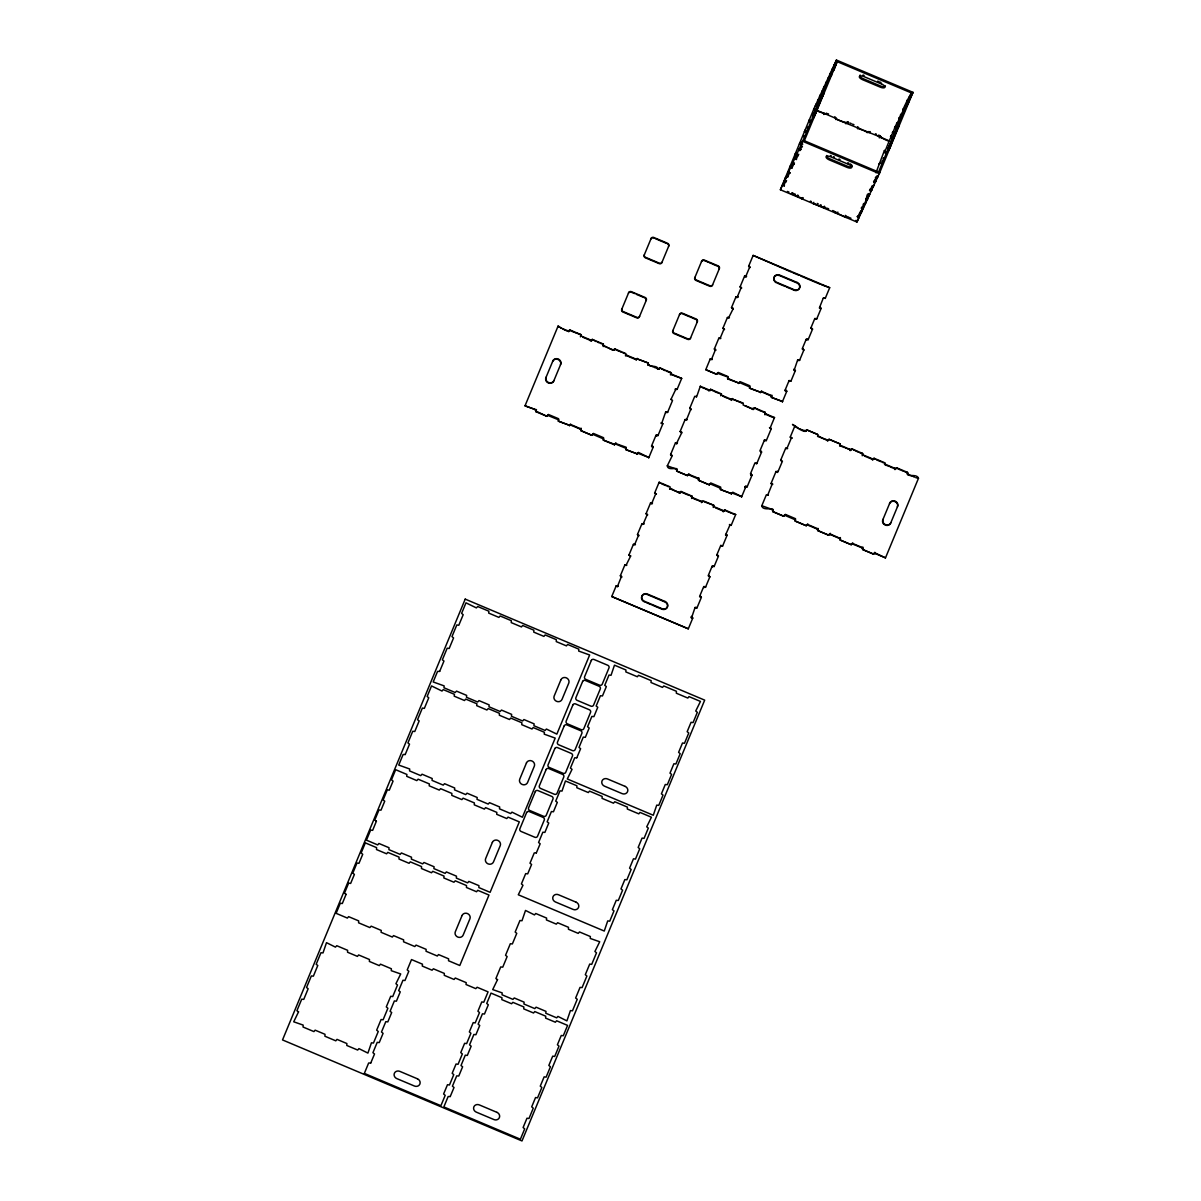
<?xml version="1.0" encoding="UTF-8"?>
<svg xmlns="http://www.w3.org/2000/svg" width="1201" height="1201" viewBox="0 0 1201 1201"><rect width="100%" height="100%" fill="white"/><g stroke="black" fill="none" stroke-linecap="round" stroke-linejoin="round"><path stroke-width="1.5" d="M626.261 448.453L616.188 444.28L615.948 442.929L614.462 444.82L603.307 440.106L603.563 437.704L593.399 433.426L591.973 435.332L580.819 430.619L581.149 428.247L579.993 428.997L569.95 424.764M616.203 444.22L615.332 443.379L614.462 444.82M559.065 327.212C554.141 322.213 568.899 334.899 569.754 329.9L580.924 334.599L580.428 336.865M580.473 335.695L591.793 340.468M612.735 350.107L602.947 345.167M625.436 354.655L636.755 359.429M648.375 363.062L636.995 358.814L648.375 363.062C646.153 367.956 658.673 364.338 657.773 369.338M698.967 479.199L689.224 475.086L688.924 473.734L687.497 475.626L676.643 471.047C680.201 465.448 667.816 471.858 667.291 465.838L672.32 455.554L670.713 454.308L671.524 456.02M696.625 396.84L700.303 386.242L710.106 390.37M691.191 616.894C692.992 615.182 689.659 618.05 692.797 618.005L688.308 628.814L611.744 596.522L616.248 585.713C618.35 587.319 618.74 583.836 617.734 586.688M720.96 394.949L731.979 399.603M713.364 506.387L724.308 511.01M744.965 486.99L745.386 487.741L745.446 486.15L747.262 486.6L745.236 486.6M752.321 408.986L743.119 404.977L743.284 403.101L732.205 398.972L741.738 402.996M752.532 408.4L753.853 408.835M798.365 428.156C781.326 416.342 807.027 437.014 806.562 429.793L817.716 434.492L817.611 436.413L828.585 440.362M835.746 119.53L835.701 118.148L836.076 119.139L879.477 136.689M823.331 298.238L825.417 298.043L823.27 298.133L819.352 307.996M818.061 529.431L808.018 525.197L807.718 523.846L806.291 525.738L795.137 521.039L795.512 518.697L785.349 514.388L783.818 516.265L772.648 511.551C776.296 505.891 762.485 511.911 761.809 505.711L766.388 494.722C768.52 496.824 768.475 492.545 768.235 495.352M839.754 445.061L851.074 449.85M863.069 548.287L852.995 544.173L852.68 542.807L851.269 544.714L840.1 540L840.37 537.598L839.274 538.378L829.26 534.085M862.243 454.548L873.562 459.322M884.717 464.036L894.76 468.27L894.955 469.591L896.486 467.729L907.656 472.443C904.953 478.118 916.933 472.939 918.48 478.283L885.482 557.88L874.193 553.121M558.33 421.146L569.709 425.394L558.33 421.146L558.6 418.744L548.362 414.45L547.01 416.357L535.841 411.658L535.961 409.736L525.017 405.818L558.03 326.222M558.81 419.93L547.461 415.276M677.124 469.846L675.818 469.426M708.83 389.83L708.695 390.91M727.851 378.45L738.78 383.059L727.641 378.916L728.016 376.574L718.243 372.43L716.697 374.307L705.768 369.683L710.256 358.874C713.244 360.465 711.893 356.967 712.013 359.669M720.39 489.498L731.454 493.626L720.39 489.498L720.66 487.096L710.722 482.937L709.371 484.859L698.517 480.28L698.892 477.938L697.691 478.659M723.032 510.47L723.272 511.806L724.743 509.93L735.688 514.538L731.184 525.347C727.986 525.302 729.863 523.411 731.184 525.347M749.499 388.133L760.653 392.292L749.499 388.133L749.889 385.791L740.116 381.663L738.57 383.524M773.129 510.35L771.883 509.825M785.754 515.244L784.283 515.124M879.417 136.734L889.22 140.862L884.777 151.957M801.067 149.585L800.166 149.494M824.096 208.178L823.105 207.157L824.502 206.242M869.794 132.665L870.245 131.585M867.647 194.082L865.921 199.546L867.107 200.027C868.098 196.949 867.707 200.387 866.146 198.946M581.284 429.478L580.053 428.892M603.743 439.026L592.453 434.192M660.25 483.267L659.139 482.247L670.068 486.855L669.948 488.762L679.796 492.905L681.012 491.464L691.941 496.088L691.611 498.46L692.767 497.709L702.435 501.778M730.673 399.122L731.409 400.398L732.43 398.522M720.84 488.417L709.851 483.718M749.949 387.052L739.05 382.383M764.707 413.414L774.51 417.543L770.396 427.391M785.559 515.649L795.587 519.943M830.522 534.625L830.266 533.349L828.78 535.226L817.611 530.512L818.256 528.485L816.845 528.8M875.499 553.601L874.823 552.295L873.743 554.201L862.588 549.488L862.858 547.086L861.763 547.866M888.995 149.66L897.447 129.183M568.028 330.44L568.734 331.776L569.754 329.9M571.226 425.304L570.52 423.968L569.499 425.845M613.005 349.416L614.281 349.956M635.479 358.889L636.185 360.225L637.206 358.348M657.968 368.377L659.244 368.917M670.413 373.631L681.688 378.39L677.109 389.379C673.626 390.235 675.442 387.698 677.109 389.379M643.826 524.267C644.457 521.654 642.985 525.543 642.055 524.221M689.224 475.086L687.948 474.545M689.434 474.62L697.961 478.088M771.823 396.285L760.954 391.571M762.17 392.202L761.599 390.835L760.443 392.757M731.244 494.076L732.79 492.215L741.708 496.674L731.754 492.89M857.544 127.501L857.724 128.822L858.82 128.042M847.726 216.75L849.137 217.471M804.835 430.333L806.111 430.874M808.018 525.197L806.742 524.657M808.228 524.732L816.995 528.44M840.55 538.919L839.274 538.378M872.286 458.797L872.587 460.148L874.013 458.242L885.167 462.955L884.506 464.502M852.995 544.173L851.719 543.633M853.205 543.708L861.973 547.401M894.76 468.27L896.036 468.81M907.205 473.524L908.481 474.065M616.398 443.815L626.111 447.222L625.781 449.594L637.161 453.843L625.781 449.594M636.95 454.308L638.362 452.402L648.885 457.521L637.461 453.107M727.641 378.916L727.746 377.009L717.177 373.166M679.286 492.02L679.105 493.026M792.044 192.776C789.312 194.577 795.197 194.247 792.555 192.761M816.125 110.027L826.063 114.17M691.491 497.169L692.767 497.709M845.399 122.442L845.864 123.763L847.14 121.841L848.522 122.427M827.309 439.821L827.564 441.157L829.035 439.281L840.205 443.98L839.619 446.141M800.542 144.495L799.371 144L800.421 143.114M813.678 117.773L815.824 112.429M799.836 142.874L800.812 143.775M810.45 120.55C809.294 118.554 808.378 120.851 810.165 121.271L809.684 122.427M791.189 167.014L790.018 166.519L790.798 166.338M795.512 153.323L794.822 154.899L796.008 155.394M867.167 197.354L866.476 198.255M790.198 166.143L789.748 167.194L791.729 168.23L794.446 162.886M787.03 177.132C785.994 174.971 784.298 178.949 786.37 178.619M901.2 114.951L902.612 114.936L903.392 113.224M818.436 99.773L817.551 101.079L817.926 100.238M819.502 96.816L820.193 95.224M796.473 157.856L796.458 159.538L794.612 158.952L795.227 157.466L794.837 158.352M825.657 87.027L824.246 86.442L823.421 88.394L824.877 88.243M832.969 69.103L832.368 68.847C830.476 70.604 832.878 72.33 833.224 70.138M831.933 69.928L833.854 70.454L837.172 61.626L804.145 141.253M904.368 111.123L902.867 111.393L903.257 108.856M906.47 106.634C903.557 104.367 905.464 108.51 906.89 105.538L905.494 105.538M869.464 190.313L871.175 191.229C872.196 188.077 871.746 191.665 870.215 190.148M873.923 185.164L873.187 186.861L871.791 186.846M793.306 161.67L792.57 163.366L794.296 164.312M784.313 185.9L782.421 185.344L782.962 184.008L783.607 184.564M785.154 179.324L784.448 180.961L785.979 182.057L785.904 180.781M821.754 91.952L823.376 91.351L822.205 90.856L822.054 92.057M789.207 170.527L788.517 172.163L790.228 173.109L789.462 173.139M827.444 82.554L826.273 82.058L825.688 83.485L827.234 83.139M790.543 167.75L791.144 166.729M831.753 73.862L830.341 73.261L829.741 74.687L831.287 74.342L832.878 70.919M834.41 64.449L833.809 65.89L835.356 65.545M891.998 137.905C888.965 138.07 893.019 133.176 890.572 136.344M897.732 122.712L896.426 123.883L897.357 123.238M900.465 119.545C899.159 123.283 898.363 115.957 899.759 118.298M857.259 216.705L858.985 217.621L859.27 216.495M865.741 202.864L865.065 204.455M909.562 96.846C908.632 98.767 910.508 97.071 909.938 96.305M871.656 190.028L869.914 189.218M874.733 180.36L873.577 181.606L875.244 182.432L875.844 180.961L875.454 181.846M908.256 102.716L908.932 101.124L907.34 100.389M535.841 411.658L536.472 409.556L535.045 409.976M603.142 346.488L603.397 344.087L592.243 339.388L591.342 341.204L590.276 340.754M614.176 350.137L614.717 348.86L625.886 353.574L625.511 355.916L626.712 355.196M648.165 363.528L647.879 365.314L649.201 364.684M659.079 369.247L659.694 367.836L670.849 372.55L670.473 374.892L671.689 374.172M651.527 445.991L656.076 435.092L658.073 435.378L656.091 435.347L656.407 436.053M661.976 422.542L665.699 411.868L667.696 412.138L665.789 412.093L666.03 412.829M667.486 412.604L672.515 400.534L670.969 399.363L675.653 389.589M648.675 457.971L653.254 446.982L652.353 445.781M657.863 435.828L662.877 423.758L661.196 422.707M620.332 575.819C622.478 576.165 622.418 578.612 620.332 575.819L624.82 565.025C628.378 564.56 626.412 566.196 624.82 565.025M628.904 555.132L630.69 556.018L628.904 555.132L633.407 544.323C637.13 543.963 634.894 545.674 633.407 544.323M637.476 534.445C639.713 535.136 639.472 537.012 637.476 534.445L641.98 523.636M646.048 513.743C648.435 513.983 647.985 516.64 646.048 513.743L650.552 502.934C653.299 504.66 652.398 500.862 652.173 503.85M654.635 493.056L656.392 494.001L654.635 493.056L659.139 482.247M670.503 454.774L675.487 442.764C678.13 444.235 677.604 441.142 676.854 443.77M681.643 432.991L680.126 431.534L685.125 419.539C688.383 419.134 687.047 420.71 685.125 419.539M689.749 408.31C692.046 408.49 691.746 411.267 689.749 408.31L694.748 396.315L696.31 396.855L696.205 396.09M714.34 348.996C716.682 349.191 716.246 351.893 714.34 348.996L718.844 338.187C722.401 337.706 720.42 339.388 718.844 338.187M722.912 328.293C725.044 328.639 725.089 331.086 722.912 328.293L727.416 317.484C731.004 317.109 728.992 318.805 727.416 317.484M731.499 307.606L733.256 308.552L731.499 307.606L735.988 296.797C738.6 299.019 737.654 294.77 737.879 297.202M740.071 286.904C742.323 287.099 742.068 289.831 740.071 286.904L744.575 276.095C747.277 278.092 746.256 274.023 746.361 276.846M748.643 266.217C750.925 266.562 750.625 269.039 748.643 266.217L753.147 255.408L829.696 287.7L825.192 298.509M780.38 189.743L803.199 140.262L879.748 172.554L856.944 222.035L780.38 189.743L814.083 108.435L815.419 109.006M816.62 106.108L815.284 105.988L816.125 104.022L817.265 104.697M617.809 585.563L621.232 577.035M626.276 564.8L630.345 556.679M634.849 544.113L638.377 535.646M643.436 523.411L647.084 514.989M652.008 502.724L655.536 494.257M676.944 442.553L681.943 432.315L680.126 431.534M686.687 419.374L690.65 409.526M711.773 358.694L715.241 350.197M720.285 337.961L723.813 329.509M728.872 317.274L733.226 308.612L732.46 308.837M737.444 296.587L740.972 288.12M746.016 275.885L749.544 267.433M792.84 163.081L793.321 161.91M795.257 157.241L795.647 156.58M801.292 142.649L801.773 141.478M803.709 136.809L804.19 135.638M807.297 128.222L807.778 127.051M813.167 113.975L813.843 112.369M783.713 185.554L785.619 181.456M784.283 184.248L784.358 185.81M787.781 176.757L788.006 176.592M802.793 144.18L801.472 143.94L800.707 145.756L802.418 146.717L801.668 146.747M836.436 60.05L802.748 141.343L879.297 173.635L913 92.342L836.436 60.05L813.632 109.531L814.969 110.087M821.544 95.645L822.49 93.258L812.461 117.338L814.803 111.903M825.207 87.523L825.657 86.442M795.918 159.163L798.755 154.298M798.155 154.509L798.08 155.665L796.638 154.569L797.344 152.872M831.182 74.567L831.287 74.342M800.542 149.059L800.196 150.2M816.245 111.408L821.904 97.776M801.998 145.982L799.866 150.635L798.68 150.14L799.265 148.729L798.935 149.494M822.715 96.14L823.661 93.753L822.069 97.386M709.896 390.835L710.557 389.289L721.411 393.868L720.72 395.775M824.937 113.419L823.856 114.515L823.541 113.164M826.498 113.134L826.063 114.215L834.44 117.758L834.89 116.677M680.336 493.01L681.012 491.464M801.292 197.895L802.223 198.946L802.899 197.595M835.581 118.464L836.947 118.809M802.253 198.961L802.703 197.88M813.783 202.323L813.227 203.6L814.698 203.6M847.921 123.448L848.086 121.962M713.244 507.468L713.814 505.306L702.885 500.697L701.459 502.603L701.159 501.237M824.126 208.193L824.577 207.112L825.913 207.668M857.889 126.69L857.334 127.967L862.934 130.324M765.983 413.94L764.827 414.69L765.157 412.318L754.303 407.74L753.507 409.481L752.442 409.361M835.521 211.721L835.1 212.817L838.028 212.232M863.984 130.774L868.308 132.59L868.848 131.479M845.384 215.339L845.999 217.426L835.326 212.367M878.246 136.148L878.637 135.128L879.868 135.653M771.372 397.366L782.527 401.524L771.372 397.366L772.003 395.264L770.577 395.684M845.999 217.426L846.555 216.105M879.763 135.923L879.282 137.8L880.693 137.274M691.896 616.804L695.094 607.376L697.09 607.661L695.049 607.661L695.424 608.337M699.643 596.312L703.531 587.049L705.663 586.959L703.966 586.448L703.996 587.649M709.055 575.414L709.746 577.08L708.17 575.729L712.238 565.986L714.25 566.271L712.328 566.211L712.583 566.947M717.628 554.712L716.802 554.937L718.318 556.393L716.712 555.147L720.69 545.659L721.155 546.26M725.494 535.061L729.728 525.558M741.497 497.139L745.596 487.276M747.052 487.066L752.051 475.056L750.445 473.825L754.828 463.196L756.885 463.376L754.979 463.316M760.773 450.615L761.464 452.297L759.888 450.945L764.376 440.227L764.857 440.827M785.904 389.965L785.094 390.175L789.102 380.537L791.099 380.822L789.072 380.837L789.447 381.498M794.492 369.262L797.674 359.85L799.686 360.135L797.764 360.075L798.019 360.81M803.064 348.575L803.754 350.242L802.178 348.89L806.261 339.162L808.258 339.433L806.351 339.388L806.592 340.108M811.636 327.873L810.855 328.038L814.833 318.46L816.83 318.745L814.803 318.745L815.164 319.421M857.919 216.856L860.156 211.946M875.964 172.779L884.251 150.981L885.722 151.806M857.304 216.57L858.475 215.549M862.543 206.752L861.432 207.743M864.104 203.359L863.249 204.17L865.065 204.44M894.685 131.96L893.514 131.449L892.313 132.56L894.475 132.545M866.041 199.261L866.161 199.036M869.134 195.658L869.584 194.562C867.783 194.427 865.936 195.343 869.134 195.643M901.801 113.9L900.45 114.906L901.35 114.996M696.88 608.126L701.384 597.317L700.468 596.101M705.452 587.424L709.956 576.615M714.025 566.737L718.528 555.928M722.612 546.035L720.735 545.464L722.612 546.035L727.115 535.226L726.2 534.025M756.675 463.841L761.674 451.831M766.298 440.602L764.421 440.076L766.298 440.602L771.297 428.607L769.541 427.661L771.297 428.607M782.316 401.975L786.82 391.166L785.199 390.13L785.154 390.941M790.889 381.287L795.392 370.478L793.786 369.247L794.146 370.509M799.461 360.585L803.964 349.791M808.048 339.898L812.552 329.089L810.78 328.143L812.552 329.089M816.62 319.211L821.124 308.402L820.223 307.186M856.944 222.035L859.03 217.006M859.571 215.685L862.573 208.479M863.774 205.596L863.039 208.839L861.853 208.343M863.894 205.311L864.855 202.999M865.336 201.843L865.816 200.672M867.768 195.898L868.368 194.457M870.665 189.157L869.989 190.749L872.346 185.539M881.834 162.03L882.435 160.589M883.035 159.132L883.621 157.691M885.422 153.368L886.023 151.927M860.697 210.745L861.793 211.376L860.997 213.253L859.601 213.238M905.719 105.042L905.284 106.138M909.773 96.26L909.352 97.341M863.489 207.743L863.264 208.238M896.922 127.441L897.868 125.054L887.839 149.134L890.181 143.7M902.386 115.431L902.536 114.215M876.76 175.977L878.051 176.187L877.255 178.063L875.424 177.448L876.31 176.967L873.682 182.627M898.093 127.937L899.039 125.55L897.778 128.387M770.997 483.568C773.219 482.892 773.459 485.865 770.997 483.568L776.026 471.483L777.918 471.888L782.406 461.229L780.83 459.878L781.581 461.574M780.62 460.328L785.649 448.258C789.192 447.943 787.24 449.399 785.649 448.258M790.243 437.104L791.999 438.05L790.243 437.104L794.822 426.115M767.949 494.557L771.898 484.769M787.105 448.048L791.219 438.335M862.243 455.764L862.693 453.468L851.524 448.754L850.728 450.495L849.677 450.375M786.715 175.947L787.075 175.121L786.49 176.547L787.676 177.027L789.718 172.479M815.989 112.399L813.723 117.668M869.584 194.577L868.623 193.571M891.352 144.195L889.01 149.63M782.827 184.308L783.818 185.239M885.722 152.662L884.401 152.512M859.376 216.6L858.024 216.645M867.527 198.946L866.522 198.525M804.46 131.675L805.18 129.993L806.336 130.534M861.748 210.415L862.468 208.749L861.267 208.283M525.017 405.818L535.241 409.571M580.924 334.599L575.129 332.707M547.01 416.357L536.066 411.192M592.243 339.388L596.206 341.609M603.397 344.087L600.395 343.366M603.773 346.458L604.223 345.708M614.717 348.86L615.903 349.911M580.819 430.619L591.973 435.332M603.307 440.106L614.672 444.355M659.694 367.836L665.054 370.644M670.849 372.55L666.45 371.244M671.599 399.317L670.864 399.438M681.688 378.39L673.971 375.688M662.877 423.758L661.135 423.413M653.254 446.982L651.558 446.712M818.061 102.881L818.557 101.8M824.351 89.369L824.742 88.514M825.402 87.103L825.988 85.826M828.014 81.428L828.81 79.716M829.861 77.449L829.275 79.311M830.251 76.489L831.602 75.303L829.891 74.327M753.147 255.408L791.204 272.011M744.575 276.095L745.236 276.936M735.988 296.797L736.813 297.698M710.256 358.874L710.932 359.715M705.768 369.683L716.697 374.307M824.787 113.675L818.076 111.393M700.303 386.242L701.189 387.157M675.487 442.764L676.583 443.77M667.291 465.838L676.028 468.96M650.552 502.934L651.377 503.835M616.248 585.713L617.209 586.673M611.744 596.522L688.308 628.814M710.557 389.289L713.094 390.91M835.911 117.653L834.5 117.698M676.643 471.047L687.497 475.626M674.812 490.684L670.894 488.477M721.411 393.868L719.864 393.763M846.69 122.922L840.895 121.031M722.236 395.489L724.203 396.87M813.197 203.585L824.306 207.713M698.517 480.28L709.371 484.859M691.941 496.088L690.335 495.953M867.287 131.615L867.167 132.68M754.303 407.74L758.206 409.946M879.462 136.749L886.023 140.067M713.814 505.306L703.996 501.718M890.812 137.409L889.01 141.328L886.938 140.457M891.262 136.419L895.345 126.435M898.948 119.815L894.58 127.696L895.406 128.252M903.017 111.017L898.678 118.764L900.345 119.83M765.157 412.318L762.26 411.658M899.834 120.926L900.54 119.289M903.647 112.669L904.413 111.032M904.863 109.922L905.374 108.841M906.124 107.189L908.481 102.22L906.785 101.214L911.364 92.927L878.351 172.554M908.677 101.695L913 92.342M861.687 208.599L863.879 203.96M724.743 509.93L725.869 510.95M829.696 287.7L821.514 284.802M821.124 308.402L819.728 308.357M795.392 370.478L794.446 370.629M774.51 417.543L773.264 417.573M786.82 391.166L786.009 391.391M751.15 473.855L750.655 475.026M752.051 475.056L751.241 475.281M735.688 514.538L732.685 513.818M727.115 535.226L726.02 535.316M701.384 597.317L699.567 596.792M692.797 618.005L691.191 617.824M776.026 471.483L777.377 472.488L777.467 471.272M761.809 505.711L772.063 509.404M806.562 429.793L817.716 434.492M772.648 511.551L783.818 516.265M818.542 436.128L823.811 438.89M829.035 439.281L840.205 443.98M795.137 521.039L806.291 525.738M849.798 449.309L847.396 448.844M851.524 448.754L858.295 452.161M817.611 530.512L828.78 535.226M862.693 453.468L859.676 452.747M874.013 458.242L875.184 459.292M840.1 540L851.269 544.714M885.422 465.372L885.993 464.577M896.486 467.729L897.672 468.78M862.588 549.488L873.743 554.201M907.656 472.443L904.653 471.723M918.48 478.283L915.778 477.683M885.482 557.88L875.679 553.196M603.998 346.233L605.109 346.639M770.772 395.279L762.38 391.751M670.623 489.047L669.573 489.107M902.747 109.967L907.401 100.028M791.564 193.856L802.433 198.495M839.514 538.108L830.717 534.22M785.964 180.901L786.595 180.766M879.988 163.501C878.276 165.393 878.877 162.345 880.933 163.351M901.651 113.84L901.426 114.35M897.582 122.637L897.357 123.148M791.729 168.245L791.954 167.735M835.986 61.131L912.55 93.423M877.721 81.128L878.817 81.593M879.928 82.058L881.024 82.524M834.395 64.464L835.581 64.959M833.959 65.53L835.13 66.025M829.501 78.125L828.315 77.645L828.15 78.861M903.828 110.777L902.717 110.132M820.178 95.239L821.364 95.72M819.728 96.335L820.613 96.696M893.079 132.53L894.099 132.966M891.773 137.229L890.511 136.494M827.519 113.57L828.555 113.99M849.888 122.997L851.254 123.583M852.5 124.093L853.971 124.724M875.424 133.776L876.49 134.212M879.702 136.118L881.039 136.689M815.899 110.492L817.671 111.228M837.833 119.74L839.994 120.655M804.475 131.63L805.631 132.17M833.434 156.685L834.53 157.151M838.944 159.012L840.054 159.478M847.786 162.751L848.882 163.216M860.577 211.781L861.447 212.157M794.281 193.781L795.302 194.217M797.389 195.087L798.44 195.538M817.175 203.434L818.211 203.87M820.313 204.755L821.364 205.206M787.406 191.424L788.982 192.1M810.36 201.107L811.381 201.543M827.264 208.238L828.615 208.809M832.728 210.55L834.275 211.196M849.888 217.786L850.969 218.237M855.983 220.368L857.394 220.954M792.81 272.687L799.19 275.374M800.782 276.05L819.923 284.127M777.497 283.211L785.214 286.469M786.325 286.934L790.738 288.795M791.849 289.261L794.056 290.192M654.485 238.308L653.629 237.948A2.132 1.952 24.8 0 0 650.912 238.924M655.341 238.669L657.923 239.75M658.779 240.11L660.49 240.846M661.346 241.206L663.072 241.926M663.928 242.287L666.51 243.383M705.933 261.278L704.206 260.557A2.132 1.952 24.8 0 0 701.504 261.533M706.788 261.638L708.5 262.373M709.356 262.734L711.082 263.454M711.938 263.815L714.52 264.896M715.376 265.271L717.087 265.991M634.593 293.584L631.156 292.143A2.132 1.952 24.8 0 0 628.453 293.119M636.32 294.32L637.176 294.68M638.031 295.041L643.181 297.217M644.036 297.578L644.907 297.938A2.132 1.952 24.8 0 1 646.108 300.565M683.054 314.031L682.198 313.671A2.132 1.952 24.8 0 0 679.481 314.647M683.909 314.392L685.636 315.112M686.492 315.488L689.059 316.569M689.929 316.929L691.641 317.649M692.497 318.025L694.223 318.745M695.079 319.106L695.934 319.466A2.132 1.952 24.8 0 1 696.76 320.051M569.544 330.35L573.733 332.122M597.603 342.195L598.999 342.78M617.299 350.497L618.695 351.097M620.091 351.683L621.487 352.268M622.884 352.854L624.28 353.439M714.46 391.496L718.528 393.207M759.557 410.517L760.924 411.087M876.58 459.878L880.768 461.649M882.165 462.235L883.561 462.82M899.069 469.366L900.465 469.951M901.861 470.552L903.257 471.137M560.312 327.738L561.558 328.263M562.819 328.789L567.818 330.906M582.635 337.151L584.827 338.081M585.923 338.532L590.307 340.393M606.205 347.104L607.301 347.554M608.397 348.02L612.78 349.866M626.502 355.661L627.598 356.127M628.693 356.577L635.269 359.354M648.99 365.149L650.086 365.599M651.182 366.065L653.374 366.996M654.47 367.461L655.566 367.911M656.662 368.377L657.758 368.842M671.464 374.622L672.725 375.162M702.27 387.623L704.417 388.524M705.482 388.974L708.62 390.295M725.284 397.321L727.401 398.222M728.437 398.657L730.493 399.528M744.995 405.638L750.31 407.89M751.346 408.325L752.366 408.745M765.773 414.405L766.869 414.87M767.964 415.336L772.228 417.137M799.611 428.682L800.872 429.207M802.118 429.748L804.61 430.799M824.907 439.356L827.099 440.287M840.82 446.066L844.108 447.448M845.204 447.913L846.3 448.378M864.39 456.02L866.582 456.935M867.677 457.401L872.076 459.247M885.783 465.042L889.07 466.423M890.166 466.889L892.358 467.805M893.454 468.27L894.55 468.735M908.271 474.515L912.024 476.106M913.27 476.632L914.516 477.157M571.436 424.839L580.203 428.547M661.601 483.838L665.684 485.564M667.065 486.135L668.462 486.72M680.787 491.93L688.939 495.367M727.221 511.521L728.572 512.091M729.938 512.662L731.304 513.247M675.863 491.119L679.06 492.47M692.557 498.16L697.736 500.352M698.787 500.802L699.868 501.252M715.451 507.828L720.66 510.02M721.726 510.47L722.807 510.935M645.297 602.181L644.186 601.716A4.264 3.918 24.8 0 1 641.754 596.447A4.264 3.918 24.8 0 1 647.189 594.495L664.844 601.941A4.264 3.918 24.8 0 1 667.276 607.211A4.264 3.918 24.8 0 1 661.856 609.162L655.221 606.37M646.393 602.647L650.807 604.508M651.918 604.974L654.125 605.904M885.407 85.887A4.264 1.696 22.5 0 1 880.708 86.067L863.039 78.62A4.264 1.696 22.5 0 1 860.171 75.062M862.964 75.047A4.264 1.696 22.5 0 1 864.104 75.408M852.094 166.399A4.264 1.696 22.5 0 1 847.471 166.278L829.801 158.832A4.264 1.696 22.5 0 1 826.663 155.499M850.278 163.921A4.264 1.696 22.5 0 1 850.924 164.372M851.674 165.062A4.264 1.696 22.5 0 1 852.079 165.723M830.492 155.484A4.264 1.696 22.5 0 1 831.212 155.755M621.923 308.912A2.132 1.952 24.8 0 0 623.139 311.554L636.875 317.349A2.132 1.952 24.8 0 0 639.593 316.373M667.366 243.743A2.132 1.952 24.8 0 1 668.582 246.37M662.051 262.178A2.132 1.952 24.8 0 1 659.334 263.154L645.598 257.359A2.132 1.952 24.8 0 1 644.382 254.717M717.943 266.352A2.132 1.952 24.8 0 1 719.159 268.994M694.974 277.326A2.132 1.952 24.8 0 0 696.19 279.968L709.926 285.763A2.132 1.952 24.8 0 0 712.643 284.787M697.18 320.772A2.132 1.952 24.8 0 1 697.15 322.108M672.965 330.455A2.132 1.952 24.8 0 0 674.166 333.082L687.918 338.877A2.132 1.952 24.8 0 0 690.62 337.901M776.386 282.745A4.264 3.918 24.8 0 1 775.366 282.145M774.75 281.574A4.264 3.918 24.8 0 1 779.389 275.509L797.044 282.971A4.264 3.918 24.8 0 1 798.019 289.951M796.863 290.432A4.264 3.918 24.8 0 1 794.416 290.327M553.961 380.537A4.264 3.918 24.8 0 1 548.542 382.503A4.264 3.918 24.8 0 1 546.11 377.234M548.332 382.954A4.264 3.918 24.8 0 0 553.751 381.002L560.702 364.278A4.264 3.918 24.8 0 0 558.27 359.009A4.264 3.918 24.8 0 0 552.85 360.961L545.9 377.684A4.264 3.918 24.8 0 0 547.641 382.594M552.64 361.426A4.264 3.918 24.8 0 1 558.06 359.474A4.264 3.918 24.8 0 1 560.492 364.744M889.536 503.549A4.264 3.918 24.8 0 1 894.97 501.598A4.264 3.918 24.8 0 1 897.387 506.867M884.537 524.717A4.264 3.918 24.8 0 0 890.662 523.126L897.612 506.402A4.264 3.918 24.8 0 0 895.18 501.132A4.264 3.918 24.8 0 0 889.761 503.099L882.81 519.808A4.264 3.918 24.8 0 0 882.9 522.855M883.891 524.221A4.264 3.918 24.8 0 1 883.32 523.591M890.872 522.66A4.264 3.918 24.8 0 1 885.437 524.627A4.264 3.918 24.8 0 1 883.02 519.357M884.401 150.756L885.332 150.26L884.431 150.635M298.539 1011.858L293.72 1021.796L303.147 1025.084L303.057 1027.02L313.926 1031.599L315.127 1030.158L324.991 1034.301L324.931 1036.238L335.8 1040.832L337.001 1039.375L346.864 1043.534L346.804 1045.47L357.673 1050.049L358.934 1048.623L367.911 1053.097L371.439 1042.798L373.466 1043.038L378.255 1031.494L376.679 1030.143L381.092 1019.529L383.104 1019.799L387.878 1008.255L386.302 1006.903L390.715 996.29L392.727 996.575L397.501 985.03L395.925 983.709L400.714 973.966L391.301 970.693L391.361 968.757L380.507 964.178L379.291 965.619L369.383 961.446L369.488 959.524L358.634 954.945L357.433 956.386L347.554 952.243L347.614 950.306L336.76 945.712L335.424 947.124L326.507 942.665L323.009 952.918L320.952 952.738L316.178 964.283L317.785 965.469L313.386 976.143L311.329 975.963L306.54 987.507L308.147 988.753L303.763 999.367L301.706 999.202L296.917 1010.732L298.539 1011.858M346.083 894.325L342.33 903.497L340.288 903.272L336.13 913.33L347.359 918.074L348.605 916.648L358.664 920.882L358.604 922.818L369.848 927.562L371.184 926.166L381.257 930.43L381.092 932.306L392.337 937.05L393.538 935.609L403.626 939.843L403.581 941.794L414.81 946.538L416.056 945.097L426.115 949.33L426.055 951.267L437.299 956.011L438.515 954.57L448.604 958.818L448.543 960.755L459.788 965.499L488.987 895.045L477.743 890.301L476.542 891.742L466.453 887.494L466.498 885.557L455.269 880.813L453.933 882.225L443.86 877.961L444.025 876.069L432.78 871.325L431.504 872.752L421.476 868.533L421.536 866.582L410.292 861.853L409.076 863.294L399.002 859.045L399.047 857.109L387.803 852.365L386.602 853.806L376.514 849.557L376.574 847.621L365.329 842.877L361.156 852.935L362.717 854.316L358.964 863.324L356.982 863.009L352.809 873.067L354.385 874.433L350.647 883.426L348.635 883.14L344.462 893.199L346.083 894.385M376.408 821.154L372.655 830.341L370.614 830.101L366.455 840.16L377.684 844.903L378.931 843.477L388.989 847.711L388.929 849.647L400.173 854.391L401.404 852.965L411.478 857.199L411.418 859.135L422.662 863.879L423.983 862.483L434.071 866.747L433.906 868.623L445.136 873.367L446.382 871.926L456.44 876.16L456.38 878.111L467.624 882.855L468.84 881.414L478.929 885.647L478.869 887.584L490.113 892.328L519.312 821.874L508.068 817.13L506.747 818.542L496.719 814.308L496.824 812.386L485.594 807.642L484.378 809.084L474.29 804.85L474.35 802.899L463.106 798.17L461.875 799.596L451.801 795.362L451.861 793.426L440.617 788.682L439.281 790.078L429.207 785.814L429.373 783.938L418.128 779.194L416.807 780.59L406.719 776.326L406.899 774.45L395.654 769.706L391.481 779.779L393.057 781.13L389.289 790.153L387.307 789.838L383.134 799.911L384.725 801.202L381.017 810.15L378.961 809.969L374.787 820.043L376.408 821.214M370.734 1062.99L368.632 1063.035L364.353 1073.394L440.902 1105.686L445.196 1095.342L443.619 1093.976L447.478 1084.713L449.474 1084.983L453.768 1074.64L452.192 1073.289L456.05 1064.011L458.061 1064.296L462.34 1053.953L460.764 1052.601L464.622 1043.324L466.634 1043.594L470.912 1033.25L469.351 1031.899L473.209 1022.621L475.206 1022.907L479.499 1012.563L477.923 1011.212L481.766 1001.949L483.778 1002.219L488.071 991.861L477.142 987.252L475.776 988.633L466.033 984.52L466.198 982.643L455.269 978.019L454.068 979.461L444.28 975.347L444.325 973.41L433.396 968.802L432.06 970.198L422.287 966.069L422.452 964.178L411.523 959.569L407.229 969.913L408.805 971.279L404.977 980.496L402.951 980.271L398.657 990.615L400.248 991.876L396.405 1001.184L394.363 1000.958L390.085 1011.302L391.691 1012.548L387.818 1021.886L385.791 1021.661L381.498 1032.004L383.074 1033.355L379.246 1042.573L377.219 1042.348L372.926 1052.692L374.517 1053.998L370.734 1063.05M405.202 754.483L403.101 754.528L398.732 765.067L409.691 769L409.571 770.907L420.74 775.621L422.061 774.21L432.195 778.503L432.06 780.395L443.214 785.109L444.55 783.698L454.699 787.991L454.533 789.883L465.703 794.582L467.039 793.185L477.187 797.479L477.022 799.356L488.191 804.07L489.513 802.673L499.676 806.967L499.511 808.843L510.665 813.557L511.971 812.146L522.405 817.235L555.192 738.105L544.248 734.171L544.368 732.265L533.199 727.551L531.998 728.992L521.774 724.683L521.88 722.777L510.71 718.063L509.509 719.504L499.346 715.226L499.391 713.289L488.237 708.575L486.9 709.986L476.692 705.648L476.917 703.801L465.748 699.102L464.487 700.513L454.203 696.16L454.428 694.313L443.259 689.614L441.998 691.04L431.534 685.936L427.166 696.46L428.742 697.811L424.358 708.365L422.362 708.08L417.543 719.699L419.149 720.93L414.795 731.484L412.724 731.304L407.92 742.924L409.511 744.185L405.202 754.543M439.656 671.374L437.539 671.434L433.186 681.958L444.13 685.891L444.01 687.798L455.179 692.512L456.515 691.115L466.649 695.394L466.498 697.286L477.668 702L478.989 700.603L489.122 704.882L488.987 706.773L500.141 711.487L501.478 710.076L511.626 714.37L511.461 716.261L522.63 720.975L523.936 719.549L534.1 723.843L533.95 725.749L545.119 730.448L546.41 729.037L556.844 734.126L589.646 654.995L578.702 651.062L578.807 649.156L567.638 644.442L566.437 645.883L556.273 641.604L556.318 639.668L545.164 634.954L543.888 636.38L533.784 632.131L533.845 630.18L522.675 625.481L521.459 626.922L511.251 622.613L511.356 620.707L500.186 615.993L498.865 617.389L488.702 613.095L488.867 611.219L477.713 606.505L476.377 607.901L465.973 602.827L461.619 613.366L463.181 614.717L458.797 625.256L456.8 624.97L451.981 636.59L453.558 637.941L449.189 648.465L447.177 648.21L442.358 659.814L443.965 661.045L439.641 671.434M450.24 1096.528L448.138 1096.573L443.845 1106.932L520.393 1139.224L524.687 1128.865L523.111 1127.514L526.969 1118.236L528.98 1118.521L533.259 1108.178L531.698 1106.827L535.541 1097.549L537.553 1097.834L541.846 1087.49L540.27 1086.124L544.128 1076.862L546.125 1077.132L550.418 1066.788L548.842 1065.437L552.7 1056.159L554.712 1056.445L558.99 1046.101L557.414 1044.75L561.257 1035.487L563.284 1035.742L567.578 1025.399L556.633 1020.79L555.372 1022.216L545.644 1018.118L545.704 1016.181L534.76 1011.557L533.559 1012.998L523.771 1008.885L523.831 1006.948L512.887 1002.34L511.566 1003.736L501.838 999.637L501.958 997.716L491.014 993.107L486.735 1003.451L488.297 1004.802L484.468 1014.034L482.442 1013.794L478.148 1024.153L479.724 1025.504L475.896 1034.722L473.87 1034.496L469.576 1044.84L471.152 1046.191L467.324 1055.424L465.282 1055.184L461.004 1065.542L462.61 1066.773L458.782 1076.006L456.71 1075.886L452.417 1086.229L454.023 1087.475L450.24 1096.528M497.529 979.626L492.71 989.579L502.168 992.882L502.063 994.788L512.917 999.367L514.253 997.971L524.101 1002.144L523.936 1004.021L534.79 1008.6L536.096 1007.189L545.975 1011.377L545.809 1013.254L556.663 1017.832L557.94 1016.406L566.902 1020.88L570.43 1010.581L572.472 1010.807L577.246 999.262L575.639 998.031L580.038 987.402L582.095 987.582L586.884 976.038L585.307 974.687L589.721 964.073L591.718 964.358L596.507 952.813L594.915 951.492L599.704 941.749L590.276 938.461L590.352 936.525L579.498 931.946L578.221 933.372L568.433 929.244L568.478 927.307L557.624 922.728L556.303 924.124L546.44 919.951L546.605 918.074L535.751 913.496L534.46 914.907L525.513 910.448L521.985 920.747L519.943 920.521L515.169 932.051L516.76 933.357L512.377 943.926L510.32 943.746L505.546 955.29L507.137 956.581L502.754 967.15L500.697 966.97L495.908 978.515L497.529 979.626M536.352 852.875L534.25 852.935L529.986 863.204L531.593 864.465L527.704 873.863L525.678 873.622L521.414 883.906L522.975 885.287L518.292 894.775L604.268 931.045L607.706 920.927L609.748 921.167L613.996 910.883L612.39 909.652L616.263 900.285L618.32 900.465L622.583 890.196L620.977 888.92L624.835 879.597L626.892 879.778L631.156 869.494L629.579 868.143L633.467 858.805L635.479 859.075L639.728 848.807L638.166 847.456L642.055 838.103L644.051 838.388L648.315 828.105L646.723 826.813L651.437 817.235L639.998 812.401L638.782 813.843L627.327 809.024L627.372 807.087L614.762 801.758L613.486 803.184L602.091 798.38L602.136 796.428L589.526 791.114L588.31 792.555L576.84 787.736L576.9 785.784L565.461 780.965L562.008 791.084L559.981 790.843L555.718 801.127L557.324 802.358L553.451 811.756L551.409 811.546L547.146 821.814L548.752 823.015L544.894 832.383L542.822 832.233L538.573 842.517L540.165 843.778L536.352 852.875M576.795 757.771L574.694 757.831L570.43 768.1L572.051 769.331L567.307 778.984L653.284 815.254L656.737 805.135L658.764 805.361L663.027 795.092L661.421 793.846L665.279 784.493L667.351 784.673L671.599 774.39L669.993 773.159L673.866 763.791L675.923 763.971L680.186 753.703L678.61 752.351L682.498 742.999L684.495 743.284L688.758 733L687.167 731.679L691.055 722.326L693.082 722.582L697.331 712.313L695.739 711.007L700.453 701.429L689.014 696.61L687.813 698.051L676.343 693.217L676.403 691.281L663.778 685.966L662.487 687.377L651.002 682.513L651.167 680.637L638.542 675.307L637.341 676.748L625.871 671.929L625.931 669.993L614.477 665.159L611.039 675.277L608.997 675.052L604.749 685.321L606.34 686.582L602.467 695.949L600.425 695.739L596.161 706.023L597.768 707.254L593.91 716.622L591.853 716.442L587.589 726.71L589.181 728.031L585.337 737.309L583.266 737.129L579.017 747.412L580.608 748.703L576.795 757.771M465.207 599.119L282.52 1039.931L521.985 1140.95L704.687 700.138L465.207 599.119M628.663 292.654L621.713 309.378A2.132 1.952 24.8 0 0 622.929 312.02L636.665 317.815A2.132 1.952 24.8 0 0 639.382 316.839L646.333 300.115A2.132 1.952 24.8 0 0 645.117 297.473L631.381 291.678A2.132 1.952 24.8 0 0 628.663 292.654M651.122 238.459L644.171 255.182A2.132 1.952 24.8 0 0 645.387 257.81L659.124 263.604A2.132 1.952 24.8 0 0 661.841 262.629L668.792 245.92A2.132 1.952 24.8 0 0 667.576 243.278L653.839 237.483A2.132 1.952 24.8 0 0 651.122 238.459M679.691 314.182L672.74 330.906A2.132 1.952 24.8 0 0 673.956 333.548L687.693 339.343A2.132 1.952 24.8 0 0 690.41 338.367L697.361 321.643A2.132 1.952 24.8 0 0 696.145 319.001L682.408 313.206A2.132 1.952 24.8 0 0 679.691 314.182M701.714 261.067L694.763 277.791A2.132 1.952 24.8 0 0 695.98 280.434L709.716 286.228A2.132 1.952 24.8 0 0 712.418 285.253L719.384 268.529A2.132 1.952 24.8 0 0 718.168 265.886L704.417 260.092A2.132 1.952 24.8 0 0 701.714 261.067M462.055 915.522L455.314 931.781A4.264 3.918 24.8 0 0 457.746 937.05A4.264 3.918 24.8 0 0 463.166 935.084L469.906 918.825A4.264 3.918 24.8 0 0 467.474 913.556A4.264 3.918 24.8 0 0 462.055 915.522M492.38 842.351L485.639 858.61A4.264 3.918 24.8 0 0 488.071 863.879A4.264 3.918 24.8 0 0 493.491 861.928L500.232 845.669A4.264 3.918 24.8 0 0 497.799 840.4A4.264 3.918 24.8 0 0 492.38 842.351M526.458 762.92L519.733 779.179A4.264 3.918 24.8 0 0 522.15 784.448A4.264 3.918 24.8 0 0 527.584 782.482L534.31 766.223A4.264 3.918 24.8 0 0 531.893 760.954A4.264 3.918 24.8 0 0 526.458 762.92M560.912 679.811L554.171 696.07A4.264 3.918 24.8 0 0 556.603 701.339A4.264 3.918 24.8 0 0 562.023 699.387L568.764 683.114A4.264 3.918 24.8 0 0 566.332 677.844A4.264 3.918 24.8 0 0 560.912 679.811M526.608 812.552L519.868 828.81A2.132 1.952 24.8 0 0 521.084 831.452L534.835 837.247A2.132 1.952 24.8 0 0 537.538 836.271L544.278 820.013A2.132 1.952 24.8 0 0 543.062 817.371L529.326 811.576A2.132 1.952 24.8 0 0 526.608 812.552M535.301 791.579L528.56 807.853A2.132 1.952 24.8 0 0 529.776 810.48L543.513 816.275A2.132 1.952 24.8 0 0 546.23 815.299L552.97 799.04A2.132 1.952 24.8 0 0 551.754 796.398L538.018 790.603A2.132 1.952 24.8 0 0 535.301 791.579M546.11 769.556L539.369 785.814A2.132 1.952 24.8 0 0 540.585 788.441L554.322 794.236A2.132 1.952 24.8 0 0 557.039 793.26L563.779 777.002A2.132 1.952 24.8 0 0 562.563 774.375L548.827 768.565A2.132 1.952 24.8 0 0 546.11 769.556M554.802 748.583L548.061 764.842A2.132 1.952 24.8 0 0 549.277 767.469L563.014 773.264A2.132 1.952 24.8 0 0 565.731 772.288L572.472 756.029A2.132 1.952 24.8 0 0 571.256 753.402L557.519 747.607A2.132 1.952 24.8 0 0 554.802 748.583M564.2 725.899L557.459 742.158A2.132 1.952 24.8 0 0 558.675 744.785L572.427 750.58A2.132 1.952 24.8 0 0 575.129 749.604L581.869 733.346A2.132 1.952 24.8 0 0 580.653 730.703L566.917 724.909A2.132 1.952 24.8 0 0 564.2 725.899M572.892 704.927L566.151 721.185A2.132 1.952 24.8 0 0 567.367 723.813L581.104 729.607A2.132 1.952 24.8 0 0 583.821 728.632L590.562 712.373A2.132 1.952 24.8 0 0 589.346 709.746L575.609 703.951A2.132 1.952 24.8 0 0 572.892 704.927M582.635 681.432L575.895 697.691A2.132 1.952 24.8 0 0 577.111 700.333L590.847 706.128A2.132 1.952 24.8 0 0 593.564 705.152L600.29 688.894A2.132 1.952 24.8 0 0 599.089 686.251L585.337 680.457A2.132 1.952 24.8 0 0 582.635 681.432M591.327 660.46L584.587 676.718A2.132 1.952 24.8 0 0 585.803 679.361L599.539 685.155A2.132 1.952 24.8 0 0 602.241 684.18L608.982 667.921A2.132 1.952 24.8 0 0 607.781 665.279L594.03 659.484A2.132 1.952 24.8 0 0 591.327 660.46M881.684 84.085L864.014 76.624A4.264 1.696 22.5 0 0 859.376 76.504A4.264 1.696 22.5 0 0 862.588 79.701L880.258 87.148A4.264 1.696 22.5 0 0 884.897 87.268A4.264 1.696 22.5 0 0 881.684 84.085M848.431 164.297L830.777 156.836A4.264 1.696 22.5 0 0 826.138 156.715A4.264 1.696 22.5 0 0 829.351 159.913L847.02 167.359A4.264 1.696 22.5 0 0 851.659 167.479A4.264 1.696 22.5 0 0 848.431 164.297M797.269 282.505L779.599 275.059A4.264 3.918 24.8 0 0 774.165 277.011A4.264 3.918 24.8 0 0 776.597 282.28L794.266 289.741A4.264 3.918 24.8 0 0 799.686 287.775A4.264 3.918 24.8 0 0 797.269 282.505M665.054 601.476L647.399 594.03A4.264 3.918 24.8 0 0 641.965 595.981A4.264 3.918 24.8 0 0 644.397 601.251L662.066 608.712A4.264 3.918 24.8 0 0 667.486 606.745A4.264 3.918 24.8 0 0 665.054 601.476M625.12 786.385L607.451 778.939A4.264 3.918 24.8 0 0 602.031 780.89A4.264 3.918 24.8 0 0 604.463 786.16L622.133 793.621A4.264 3.918 24.8 0 0 627.553 791.654A4.264 3.918 24.8 0 0 625.12 786.385M576.105 902.191L558.435 894.73A4.264 3.918 24.8 0 0 553.015 896.697A4.264 3.918 24.8 0 0 555.432 901.966L573.102 909.412A4.264 3.918 24.8 0 0 578.522 907.461A4.264 3.918 24.8 0 0 576.105 902.191M417.453 1078.813L399.783 1071.352A4.264 3.918 24.8 0 0 394.363 1073.319A4.264 3.918 24.8 0 0 396.78 1078.588L414.45 1086.034A4.264 3.918 24.8 0 0 419.87 1084.083A4.264 3.918 24.8 0 0 417.453 1078.813M496.944 1112.351L479.274 1104.89A4.264 3.918 24.8 0 0 473.855 1106.857A4.264 3.918 24.8 0 0 476.287 1112.126L493.956 1119.572A4.264 3.918 24.8 0 0 499.376 1117.621A4.264 3.918 24.8 0 0 496.944 1112.351"/></g></svg>
